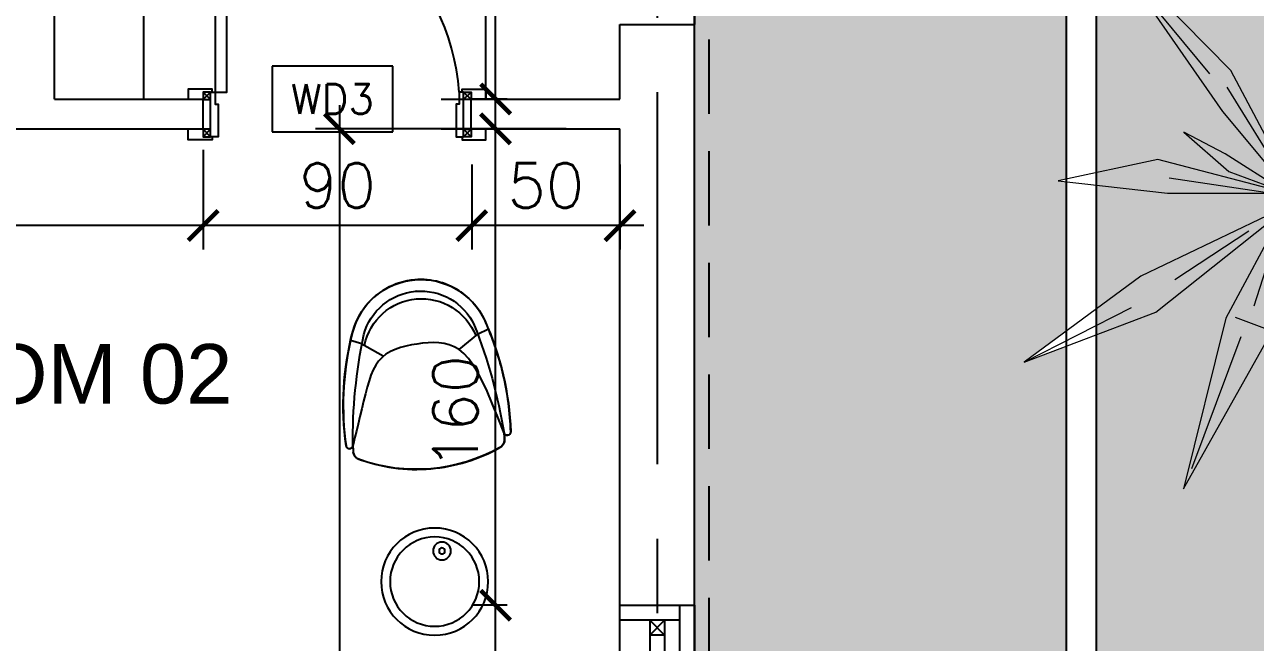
# Model space of a CAD drawing. Header units: centimetres. Extents: x -3744 to 3813, y -6963 to 3597.
# Drawn here: x -525 to -111.5, y 1810.5 to 2018 of the extents above; entities that cross this region are included whole.
import ezdxf

# ---------------------------------------------------------------- set-up
doc = ezdxf.new("R2010")
doc.units = ezdxf.units.CM
doc.header["$LTSCALE"] = 100
doc.header["$MEASUREMENT"] = 0
for name, pattern in [('A0-01 FLOOR PLANS$0$HIDDEN', [0.375, 0.25, -0.125]), ('GRID$0$GRID$0$XREF GRID$0$GRIDS$0$CENTER', [2, 1.25, -0.25, 0.25, -0.25]), ('HIDDEN', [0.375, 0.25, -0.125])]:
    doc.linetypes.add(name, pattern=pattern)
for name, color, linetype in [('A0-01 FLOOR PLANS$0$CAR', 1, 'Continuous'), ('A0-01 FLOOR PLANS$0$COUNTERS', 85, 'Continuous'), ('A0-01 FLOOR PLANS$0$DIM IN', 1, 'Continuous'), ('A0-01 FLOOR PLANS$0$FURN', 21, 'Continuous'), ('A0-01 FLOOR PLANS$0$FURNITURE', 111, 'Continuous'), ('A0-01 FLOOR PLANS$0$HIDDEN -03', 8, 'A0-01 FLOOR PLANS$0$HIDDEN'), ('A0-01 FLOOR PLANS$0$TEXT', 3, 'Continuous'), ('A0-01 FLOOR PLANS$0$TEXT-SCHED', 3, 'Continuous'), ('A0-01 FLOOR PLANS$0$WALL-01', 7, 'Continuous'), ('A0-01 FLOOR PLANS$0$WALL-03', 2, 'Continuous'), ('A0-01 FLOOR PLANS$0$WINDOW', 1, 'Continuous'), ('A0-01 FLOOR PLANS$0$WOODEN DOOR', 1, 'Continuous'), ('GRID$0$XREF GRID', 11, 'GRID$0$GRID$0$XREF GRID$0$GRIDS$0$CENTER'), ('SOURROUNDING$0$DIM IN', 1, 'Continuous'), ('SOURROUNDING$0$KERBSTONE', 11, 'Continuous'), ('WALL-01', 7, 'Continuous'), ('WALL-03', 2, 'Continuous')]:
    doc.layers.add(name, color=color, linetype=linetype)
doc.layers.add('SOURROUNDING$0$HAT', color=8, linetype='Continuous', lineweight=9)
doc.layers.add('SOURROUNDING$0$plantitas', color=68, linetype='Continuous', lineweight=5)
doc.styles.add('A0-01 FLOOR PLANS$0$22', font='romans.shx')
doc.styles.add('A0-01 FLOOR PLANS$0$A0-01 GROUND FLOOR PLAN - For Entry modification$0$ROMANS', font='romans')
doc.styles.add('A0-01 FLOOR PLANS$0$ART-PS-1', font='arial.ttf', dxfattribs={"height": 20})
doc.dimstyles.new('A0-01 FLOOR PLANS$0$100', dxfattribs={"dimtxt": 15, "dimasz": 10, "dimexe": 8, "dimexo": 12, "dimgap": 6, "dimtad": 1, "dimdec": 0, "dimzin": 0, "dimdsep": 46, "dimtxsty": 'A0-01 FLOOR PLANS$0$22', "dimblk": 'A0-01 FLOOR PLANS$0$_ARCHTICK', "dimcen": 30, "dimdle": 8, "dimclrd": 1, "dimclre": 1, "dimclrt": 2, "dimadec": 0, "dimazin": 0, "dimtfac": 1, "dimtdec": 0, "dimtmove": 2, "dimatfit": 3, "dimldrblk": 'A0-01 FLOOR PLANS$0$_OBLIQUE', "dimfxl": 100, "dimtolj": 1, "dimtzin": 0, "dimarcsym": 0})
doc.dimstyles.new('A0-01 FLOOR PLANS$0$A0-01 GROUND FLOOR PLAN - For Entry modification$0$text', dxfattribs={"dimtxt": 18, "dimasz": 10, "dimexe": 10, "dimexo": 10, "dimgap": -6, "dimtad": 1, "dimtih": 1, "dimtoh": 1, "dimdec": 0, "dimdsep": 46, "dimtxsty": 'A0-01 FLOOR PLANS$0$A0-01 GROUND FLOOR PLAN - For Entry modification$0$ROMANS', "dimblk1": 'A0-01 FLOOR PLANS$0$A0-01 GROUND FLOOR PLAN - For Entry modification$0$_ARCHTICK', "dimblk2": 'A0-01 FLOOR PLANS$0$A0-01 GROUND FLOOR PLAN - For Entry modification$0$_ARCHTICK', "dimsah": 1, "dimcen": 25, "dimdle": 10, "dimse1": 1, "dimse2": 1, "dimsd1": 1, "dimsd2": 1, "dimclrd": 1, "dimclre": 1, "dimclrt": 2, "dimadec": 0, "dimazin": 0, "dimtfac": 1, "dimtdec": 0, "dimtmove": 2, "dimatfit": 3, "dimldrblk": 'A0-01 FLOOR PLANS$0$A0-01 GROUND FLOOR PLAN - For Entry modification$0$_ARCHTICK', "dimfxl": 1, "dimtolj": 1, "dimtzin": 0, "dimarcsym": 0})

# ---------------------------------------------------------------- blocks, each defined once
blk = doc.blocks.new('SOURROUNDING$0$0Q62D')
at = {"color": 0, "linetype": 'ByBlock'}
for p, q in [((-0.05000000000000071, 1.109999999999996), (0.06999999999999851, 0.4799999999999969)), ((-0.02999999999999936, 0.5299999999999976), (-0.05000000000000071, 1.109999999999996)), ((-0.02999999999999936, 0.9599999999999973), (0.01999999999999957, 0.5199999999999996)), ((-0.3300000000000018, 0.6699999999999982), (-0.1600000000000019, 0.379999999999999)), ((-0.2400000000000002, 0.3399999999999999), (-0.3300000000000018, 0.6699999999999982)), ((0.09999999999999964, 0.2899999999999991), (0.3399999999999999, 0.6099999999999959)), ((0.3399999999999999, 0.6099999999999959), (0.1500000000000004, 0.2399999999999984)), ((-0.9900000000000002, 0.5899999999999999), (-0.3499999999999996, 0.3299999999999983)), ((-0.4700000000000006, 0.1899999999999977), (-0.9900000000000002, 0.5899999999999999)), ((-0.4700000000000006, 0.2800000000000011), (-0.9199999999999999, 0.5500000000000007)), ((-0.0199999999999978, 0.01999999999999602), (-0.02999999999999936, 0.5299999999999976)), ((0.01999999999999957, 0.5199999999999996), (0.04999999999999893, 0.509999999999998)), ((0.2800000000000011, 0.3399999999999963), (1, 0.5399999999999991)), ((1, 0.5399999999999991), (0.3599999999999994, 0.259999999999998)), ((1, 0.5399999999999991), (0.4100000000000001, 0.3299999999999983)), ((0.06999999999999851, 0.4799999999999969), (-1.77635683940025e-15, 0.00999999999999801)), ((-0.1600000000000019, 0.379999999999999), (-0.0199999999999978, 0.01999999999999602)), ((-0.3499999999999996, 0.3299999999999983), (-1.77635683940025e-15, 0)), ((-1.77635683940025e-15, 0), (-0.2400000000000002, 0.3399999999999999)), ((0.02999999999999936, 0.04999999999999716), (0.2800000000000011, 0.3399999999999963)), ((-0.4399999999999995, 0.2099999999999973), (-0.3800000000000008, 0.3099999999999987)), ((-1.77635683940025e-15, 0.00999999999999801), (0.09999999999999964, 0.2899999999999991)), ((0.3599999999999994, 0.259999999999998), (-1.77635683940025e-15, 0.00999999999999801)), ((0.1500000000000004, 0.2399999999999984), (0.02999999999999936, 0.04999999999999716)), ((0.0799999999999983, 0.08999999999999986), (0.3099999999999969, 0.2699999999999996)), ((-0.04999999999999893, 0.00999999999999801), (-0.4700000000000006, 0.1899999999999977)), ((-0.08999999999999986, 0.03999999999999559), (-0.3600000000000012, 0.2199999999999989)), ((-1.77635683940025e-15, 0.00999999999999801), (0.3900000000000006, 0.09999999999999787)), ((0.3900000000000006, 0.09999999999999787), (0.8300000000000001, 0.00999999999999801)), ((-1.159999999999998, -0.1500000000000021), (-0.6600000000000001, 0.00999999999999801)), ((-0.6600000000000001, 0.00999999999999801), (-0.04999999999999893, 0.00999999999999801)), ((-0.009999999999999787, 0.00999999999999801), (-0.620000000000001, -0.1300000000000026)), ((0.00999999999999801, 0), (-0.08999999999999986, -0.2900000000000027)), ((-1.77635683940025e-15, -0.4199999999999982), (0.00999999999999801, 0)), ((0.01999999999999957, 0.00999999999999801), (0.120000000000001, -0.5200000000000031)), ((0.3299999999999983, -0.3599999999999994), (0.01999999999999957, 0.00999999999999801)), ((0.03999999999999915, 0.01000000000000156), (0.2799999999999976, 0.02000000000000313)), ((0.8300000000000001, 0.00999999999999801), (0.3899999999999988, -0.02000000000000313)), ((0.7699999999999996, 0.00999999999999801), (0.4999999999999982, 0.00999999999999801)), ((-0.2000000000000011, -0.01000000000000156), (-0.5299999999999994, -0.03999999999999915)), ((-0.3499999999999996, -0.3100000000000023), (-0.01000000000000156, -0.03999999999999915)), ((0, -0.03000000000000114), (-0.3000000000000007, -0.4299999999999997)), ((-0.1200000000000028, -0.2300000000000004), (0, -0.03000000000000114)), ((0.04999999999999893, -0.01000000000000156), (0.3699999999999992, -0.3000000000000007)), ((0.3899999999999988, -0.02000000000000313), (0.04999999999999893, -0.01000000000000156)), ((-1.159999999999998, -0.1500000000000021), (-0.7200000000000006, -0.06000000000000227)), ((-0.03999999999999915, -0.06000000000000227), (-0.3099999999999987, -0.350000000000005)), ((0.0199999999999978, -0.05999999999999872), (0.06999999999999851, -0.4800000000000004)), ((-0.620000000000001, -0.1300000000000026), (-1.159999999999998, -0.1500000000000021)), ((-0.1600000000000001, -0.4500000000000028), (-0.1200000000000028, -0.2300000000000004)), ((-0.6400000000000006, -0.6000000000000014), (-0.3499999999999996, -0.3100000000000023)), ((-0.08999999999999986, -0.2900000000000027), (-0.1600000000000001, -0.4500000000000028)), ((0.3699999999999992, -0.3000000000000007), (0.5999999999999979, -0.7299999999999969)), ((0.5999999999999979, -0.7299999999999969), (0.3299999999999983, -0.3599999999999994)), ((0.4899999999999984, -0.5599999999999987), (0.3799999999999972, -0.379999999999999)), ((-0.3000000000000007, -0.4299999999999997), (-0.6400000000000006, -0.6000000000000014)), ((0.05000000000000071, -1.180000000000003), (-1.77635683940025e-15, -0.4199999999999982)), ((0.120000000000001, -0.5200000000000031), (0.05000000000000071, -1.180000000000003)), ((0.04000000000000092, -1.080000000000002), (0.04999999999999716, -0.5599999999999987))]:
    blk.add_line(p, q, dxfattribs=at)
blk = doc.blocks.new('A0-01 FLOOR PLANS$0$W05')
at = {"layer": 'A0-01 FLOOR PLANS$0$WINDOW'}
for p, q in [((-650.0000000000214, 1615.000000000006), (-650.0000000000223, 1445.000000000006)), ((-645.0000000000214, 1615.000000000006), (-645.0000000000223, 1445.000000000006)), ((-645.0000000000214, 1615.000000000006), (-640.0000000000214, 1615.000000000006)), ((-640.0000000000214, 1615.000000000006), (-645.0000000000214, 1610.000000000006)), ((-645.0000000000214, 1615.000000000006), (-640.0000000000214, 1610.000000000006)), ((-640.0000000000214, 1615.000000000006), (-640.0000000000223, 1445.000000000006)), ((-630.0000000000218, 1445.000000000006), (-630.0000000000214, 1615.000000000006)), ((-645.0000000000214, 1610.000000000006), (-640.0000000000214, 1610.000000000006)), ((-650.0000000000218, 1532.500000000006), (-645.0000000000218, 1532.500000000006)), ((-645.0000000000218, 1527.500000000006), (-650.0000000000218, 1532.500000000006)), ((-650.0000000000218, 1527.500000000006), (-645.0000000000218, 1532.500000000006)), ((-645.0000000000218, 1532.500000000006), (-640.0000000000218, 1532.500000000006)), ((-640.0000000000218, 1532.500000000006), (-645.0000000000218, 1527.500000000006)), ((-645.0000000000218, 1532.500000000006), (-640.0000000000218, 1527.500000000006)), ((-650.0000000000218, 1527.500000000006), (-645.0000000000218, 1527.500000000006)), ((-645.0000000000218, 1527.500000000006), (-640.0000000000218, 1527.500000000006)), ((-650.0000000000214, 1450.000000000006), (-645.0000000000214, 1450.000000000006)), ((-645.0000000000214, 1450.000000000006), (-650.0000000000214, 1445.000000000006)), ((-650.0000000000214, 1450.000000000006), (-645.0000000000214, 1445.000000000006)), ((-650.0000000000214, 1445.000000000006), (-645.0000000000214, 1445.000000000006))]:
    blk.add_line(p, q, dxfattribs=at)
for points in [[(-650.0000000000214, 1615.000000000006), (-630.0000000000214, 1615.000000000006), (-630.0000000000214, 1620.000000000006), (-650.0000000000214, 1620.000000000006)], [(-650.0000000000218, 1440.000000000006), (-630.0000000000218, 1440.000000000006), (-630.0000000000218, 1445.000000000006), (-650.0000000000218, 1445.000000000006)]]:
    blk.add_lwpolyline(points, close=True, dxfattribs=at)
blk = doc.blocks.new('GRID')
at = {"layer": 'GRID$0$XREF GRID'}
blk.add_line((-417.4999999999764, 2960.330839349383, 0.00416170728823173), (-417.4999999999764, 522.7628488045348), dxfattribs=at)
blk = doc.blocks.new('A0-01 FLOOR PLANS$0$CHAIR-01')
at = {"layer": 'A0-01 FLOOR PLANS$0$FURN', "color": 8}
for p, q in [((-333.2251949206111, 117.5877243560681), (-317.4078288307646, 136.114510512416)), ((-559.2900255778804, -266.4251530438778), (-608.1675969210919, -249.3973889832268)), ((-559.2900255778804, -266.4251530438778), (-454.3424216080457, -277.2624499583326)), ((168.3843894109596, -310.6647724667855), (184.2017555009224, -292.1379863104085)), ((-175.4288088715402, -594.1529066012299), (-202.589596438047, -492.1980878108589)), ((-175.4288088715402, -594.1529066012299), (-150.9474528171122, -639.7558114983549))]:
    blk.add_line(p, q, dxfattribs=at)
at = {"layer": 'A0-01 FLOOR PLANS$0$FURN', "color": 0}
blk.add_lwpolyline([(-608.1675969210919, -249.3973889832268, -0.09092971331348795), (-357.4954478811123, 134.16743986457, -0.3590780405806221), (-338.5256699158926, 135.8825016963528, -0.3942226036048248), (-334.1692521268851, 115.2770336494723, -0.02686490468547738), (-317.4078288307646, 136.1145105123869, -0.1441663758792381), (-298.4786886108923, 148.4559255801723, -0.0729806389090998), (-286.9867220193846, 150.1422895760043, -0.1150790871103376), (0, 0, -0.1067419992772087), (189.9916779143969, -249.1727855744248, -0.1101340800451597), (193.780648689426, -266.1657653739967, -0.1785289938161594), (184.201755500806, -292.1379863104376, -0.03267391628402523), (168.3843894114834, -310.664772466087, -0.1421785821525101), (176.3991905698786, -308.3386850624229, -0.2063639185815377), (187.2839929169859, -313.0309720399964, -0.3590780404641669), (188.5646968912333, -332.0350166170683, -0.04951242478412191), (18.20437526376918, -514.4503138569125, -0.04164301293397826), (-150.9474528171122, -639.7558114983549, -0.1541128866977876), (-335.9313775921473, -699.8573709497578, -0.1781118903418046), (-534.4947373357136, -626.8069396415085, -0.2198797446982492), (-642.3208988127299, -393.4678497291461, -0.11126845128476), (-608.1675969210919, -249.3973889832268)], format="xyb", close=True, dxfattribs=at)
at = {"layer": 'A0-01 FLOOR PLANS$0$FURN', "color": 8}
blk.add_lwpolyline([(168.3843894109013, -310.664772466931), (106.631781052507, -351.0732586403319), (51.529865189048, -385.9982015078713), (2.440680694940966, -415.6219629383704), (-41.27373355563032, -440.1269048005342), (-80.25133868813282, -459.6953889631259), (-115.1300958283246, -474.5097772949666), (-146.5479661019053, -484.7524316648487), (-175.1429106346332, -490.6057139418554), (-201.4897759091109, -492.2924446963007), (-225.9109498360776, -490.197279305954), (-248.6657056834665, -484.745331850514), (-270.0133167188615, -476.3617164097086), (-290.2130562099046, -465.4715470629453), (-309.5241974244127, -452.4999378898938), (-328.2060136304353, -437.8720029702818), (-346.5177780953236, -422.0128563836624), (-364.6082217249786, -405.2845419118821), (-382.1839059759513, -387.796822145523), (-398.8408499427023, -369.5963893774897), (-414.1750727199833, -350.7299359006283), (-427.7825934021967, -331.2441540079308), (-439.2594310838031, -311.1857359922142), (-448.2016048595542, -290.601374146383), (-454.2051338240271, -269.5377607633418), (-456.9849281788338, -248.001394907682), (-456.73146255553, -225.8380027308594), (-453.7541026929393, -202.8531171560753), (-448.3622143300599, -178.8522711064725), (-440.8651632054825, -153.6409975054557), (-431.572315057856, -127.0248292760225), (-420.793035626295, -98.80929934131564), (-408.8366906497395, -68.79994062485639), (-396.062039880373, -37.078850678663), (-383.0254191260319, -4.834385571855819), (-370.3325582085527, 26.46853399774409), (-358.5891869488405, 55.36498733208282), (-348.4010351687903, 80.39005373296095), (-340.3738326897146, 100.0788125025574), (-335.1133093331591, 112.9663429430802), (-333.2251949206693, 117.5877243558934)], dxfattribs=at)
for centre, radius, start, end in [((562.603114844067, -740.7840961485344), 1269.693488799802, 136.440733532176, 159.0474263505337), ((1458.471487164556, -1195.715124428651), 2221.472793716177, 143.7588089023015, 156.3467987254258), ((-346.9704459785717, 123.5205977110018), 14.97100240102243, 336.6534858784343, 134.6702764692029), ((-286.9867220193846, 110.1422895760043), 40, 73.88192145826649, 139.5107382414973), ((-481.9414228507667, -564.495101795881), 742.2413724732319, 25.13955502472415, 73.88192145827307), ((153.780648689426, -266.1657653739967), 40, 319.5107382414969, 25.13955502472349), ((-335.9313775921473, -393.4678497291461), 306.3895212205977, 159.6157511143744, 299.5910194999763), ((-335.92150016909, -393.4627515768225), 256.3982181756287, 159.6885046615521, 299.3333988590744), ((-315.7006553410902, -371.202722596383), 252.9036046756178, 155.8537957103654, 302.9173283796663), ((-1408.051956429787, 1250.99883842768), 2218.996346567338, 302.6676734765105, 315.2697202522452), ((176.3991905698786, -323.3096874634211), 14.97100240102243, 324.3512000137924, 122.3679906045612), ((176.399190569995, -323.3096874634502), 14.97100240102242, 324.3512000137924, 122.3679906045612), ((-817.3270501938532, 436.6233895109617), 1265.959696106155, 299.9849856309697, 322.6145221151622), ((-481.9414228507667, -564.495101795881), 2.241372473231877, 25.13955502472415, 73.88192145827307), ((-502.5837257743697, -591.0141992825374), 2.241372473231877, 25.13955502472415, 73.88192145827307)]:
    blk.add_arc(centre, radius, start, end, dxfattribs=at)
blk = doc.blocks.new('A0-01 FLOOR PLANS$0$EWEWE')
at = {"layer": 'A0-01 FLOOR PLANS$0$FURNITURE', "xscale": 0.07730495050062543, "yscale": 0.07730495050062543, "zscale": 0.07730495050062543, "rotation": 95.64858632797088}
blk.add_blockref('A0-01 FLOOR PLANS$0$CHAIR-01', (-49.06477540367632, 11.48482145468915), dxfattribs=at)
blk = doc.blocks.new('A0-01 FLOOR PLANS$0$FW')
at = {"layer": 'A0-01 FLOOR PLANS$0$FURNITURE'}
for centre, radius in [((-12.44659563474272, 8.371514624330302), 18), ((-12.44659563474272, 8.371514624330302), 15), ((-2.383341110572132, 11.69655550425614), 3), ((-2.383341110572132, 11.69655550425614), 0.9999999999999999)]:
    blk.add_circle(centre, radius, dxfattribs=at)
at = {"layer": 'A0-01 FLOOR PLANS$0$CAR', "xscale": -1, "rotation": 325.1934876677047}
blk.add_blockref('A0-01 FLOOR PLANS$0$EWEWE', (-98.33360345643905, 28.92436853051049), dxfattribs=at)
at = {"layer": 'A0-01 FLOOR PLANS$0$CAR', "rotation": 34.80651233229532}
blk.add_blockref('A0-01 FLOOR PLANS$0$EWEWE', (72.2865104658249, 28.92436853051049), dxfattribs=at)
blk = doc.blocks.new('*D1938')
at = {"layer": 'A0-01 FLOOR PLANS$0$TEXT-SCHED', "color": 1, "lineweight": -2, "transparency": 16777216}
for p, q in [((-506.2885823825463, 1969.038009817098), (-546.8600109539749, 1969.038009817098)), ((-546.8600109539749, 1969.038009817098), (-546.8600109539749, 1947.038009817098)), ((-506.2885823825463, 1947.038009817098), (-506.2885823825463, 1969.038009817098)), ((-546.8600109539749, 1947.038009817098), (-506.2885823825463, 1947.038009817098))]:
    blk.add_line(p, q, dxfattribs=at)
at = {"layer": 'Defpoints', "color": 0, "transparency": 16777216}
blk.add_point((-526.5742966682715, 1958.038009817098), dxfattribs=at)
blk.add_point((-526.5742966682715, 1958.038009817098), dxfattribs=at)
blk.add_point((-526.5742966682715, 1958.038009817098), dxfattribs=at)
at = {"layer": 'A0-01 FLOOR PLANS$0$TEXT-SCHED', "color": 2, "transparency": 16777216, "insert": (-526.5742966682606, 1958.038009817098), "char_height": 8, "width": 47.14285714285714, "attachment_point": 5, "style": 'A0-01 FLOOR PLANS$0$A0-01 GROUND FLOOR PLAN - For Entry modification$0$ROMANS'}
blk.add_mtext('\\A1;{\\H1.25x;WD3}', dxfattribs=at)
blk = doc.blocks.new('A0-01 FLOOR PLANS$0$A0-01 GROUND FLOOR PLAN - For Entry modification$0$_ARCHTICK')
at = {"color": 0, "linetype": 'ByBlock', "const_width": 0.15}
blk.add_lwpolyline([(-0.5, -0.5), (0.5, 0.5)], dxfattribs=at)
blk = doc.blocks.new('A0-01 FLOOR PLANS$0$_ARCHTICK')
at = {"color": 0, "linetype": 'ByBlock', "const_width": 0.15}
blk.add_lwpolyline([(-0.5, -0.5), (0.5, 0.5)], dxfattribs=at)
blk = doc.blocks.new('*D1919')
at = {"layer": 'A0-01 FLOOR PLANS$0$DIM IN', "color": 1, "lineweight": -2, "transparency": 16777216}
for p, q in [((-524.2611490120032, 1956.000000000006), (-524.2611490120031, 1440.000000000006)), ((-448.0308686514184, 1948.000000000006), (-532.2611490120032, 1948.000000000006)), ((-448.0308686514875, 1448.000000000006), (-532.2611490120031, 1448.000000000006))]:
    blk.add_line(p, q, dxfattribs=at)
at = {"layer": 'Defpoints', "color": 0, "transparency": 16777216}
for p in [(-436.0308686514184, 1948.000000000006), (-524.2611490120031, 1448.000000000006), (-436.0308686514875, 1448.000000000006)]:
    blk.add_point(p, dxfattribs=at)
at = {"layer": 'A0-01 FLOOR PLANS$0$DIM IN', "color": 1, "lineweight": -2, "transparency": 16777216, "xscale": 10, "yscale": 10, "zscale": 10}
for p, rotation in [((-524.2611490120032, 1948.000000000006), 90), ((-524.2611490120031, 1448.000000000006), 270)]:
    blk.add_blockref('A0-01 FLOOR PLANS$0$_ARCHTICK', p, dxfattribs=dict(at, rotation=rotation))
at = {"layer": 'A0-01 FLOOR PLANS$0$DIM IN', "color": 2, "transparency": 16777216, "insert": (-537.7611490120025, 1698.000000000006), "char_height": 15, "attachment_point": 5, "rotation": 90, "style": 'A0-01 FLOOR PLANS$0$22'}
blk.add_mtext('\\A1;500', dxfattribs=at)
blk = doc.blocks.new('A0-01 FLOOR PLANS$0$_OBLIQUE')
at = {"color": 0, "linetype": 'ByBlock'}
blk.add_line((-0.5, -0.5), (0.5, 0.5), dxfattribs=at)
blk = doc.blocks.new('*D1921')
at = {"layer": 'A0-01 FLOOR PLANS$0$DIM IN', "color": 1, "lineweight": -2, "transparency": 16777216}
for p, q in [((-471.7724381597472, 1600.000000000007), (-471.7724381597473, 1796.000000000006)), ((-467.8701682943821, 1788.000000000006), (-479.7724381597473, 1788.000000000006)), ((-467.8701682943818, 1608.000000000007), (-479.7724381597472, 1608.000000000007))]:
    blk.add_line(p, q, dxfattribs=at)
at = {"layer": 'Defpoints', "color": 0, "transparency": 16777216}
for p in [(-471.7724381597473, 1788.000000000006), (-455.8701682943821, 1788.000000000006), (-455.8701682943818, 1608.000000000007)]:
    blk.add_point(p, dxfattribs=at)
at = {"layer": 'A0-01 FLOOR PLANS$0$DIM IN', "color": 1, "lineweight": -2, "transparency": 16777216, "xscale": 10, "yscale": 10, "zscale": 10}
for p, rotation in [((-471.7724381597473, 1788.000000000006), 90), ((-471.7724381597472, 1608.000000000007), 270)]:
    blk.add_blockref('A0-01 FLOOR PLANS$0$_ARCHTICK', p, dxfattribs=dict(at, rotation=rotation))
at = {"layer": 'A0-01 FLOOR PLANS$0$DIM IN', "color": 2, "transparency": 16777216, "insert": (-485.2724381597407, 1663.232966372329), "char_height": 15, "attachment_point": 5, "rotation": 90, "style": 'A0-01 FLOOR PLANS$0$22'}
blk.add_mtext('\\A1;180', dxfattribs=at)
blk = doc.blocks.new('*D1922')
at = {"layer": 'A0-01 FLOOR PLANS$0$DIM IN', "color": 1, "lineweight": -2, "transparency": 16777216}
for p, q in [((-471.772438159748, 1780.000000000006), (-471.772438159748, 1956.000000000006)), ((-467.8701682943868, 1948.000000000006), (-479.772438159748, 1948.000000000006)), ((-467.8701682943821, 1788.000000000006), (-479.772438159748, 1788.000000000006))]:
    blk.add_line(p, q, dxfattribs=at)
at = {"layer": 'Defpoints', "color": 0, "transparency": 16777216}
for p in [(-471.772438159748, 1948.000000000006), (-455.8701682943868, 1948.000000000006), (-455.8701682943821, 1788.000000000006)]:
    blk.add_point(p, dxfattribs=at)
at = {"layer": 'A0-01 FLOOR PLANS$0$DIM IN', "color": 1, "lineweight": -2, "transparency": 16777216, "xscale": 10, "yscale": 10, "zscale": 10}
for p, rotation in [((-471.772438159748, 1948.000000000006), 90), ((-471.772438159748, 1788.000000000006), 270)]:
    blk.add_blockref('A0-01 FLOOR PLANS$0$_ARCHTICK', p, dxfattribs=dict(at, rotation=rotation))
at = {"layer": 'A0-01 FLOOR PLANS$0$DIM IN', "color": 2, "transparency": 16777216, "insert": (-485.2724381597415, 1852.725413772216), "char_height": 15, "attachment_point": 5, "rotation": 90, "style": 'A0-01 FLOOR PLANS$0$22'}
blk.add_mtext('\\A1;160', dxfattribs=at)
blk = doc.blocks.new('*D1923')
at = {"layer": 'A0-01 FLOOR PLANS$0$DIM IN', "color": 1, "lineweight": -2, "transparency": 16777216}
for p, q in [((-479.7724381597454, 1936.000000000006), (-479.7724381597454, 1907.498666982667)), ((-430, 1936.000000000005), (-430, 1907.498666982667)), ((-422, 1915.498666982667), (-487.7724381597454, 1915.498666982667))]:
    blk.add_line(p, q, dxfattribs=at)
at = {"layer": 'Defpoints', "color": 0, "transparency": 16777216}
for p in [(-479.7724381597454, 1948.000000000006), (-430, 1948.000000000005), (-479.7724381597454, 1915.498666982667)]:
    blk.add_point(p, dxfattribs=at)
at = {"layer": 'A0-01 FLOOR PLANS$0$DIM IN', "color": 1, "lineweight": -2, "transparency": 16777216, "xscale": 10, "yscale": 10, "zscale": 10, "rotation": 180}
blk.add_blockref('A0-01 FLOOR PLANS$0$_ARCHTICK', (-479.7724381597454, 1915.498666982667), dxfattribs=at)
at = {"layer": 'A0-01 FLOOR PLANS$0$DIM IN', "color": 1, "lineweight": -2, "transparency": 16777216, "xscale": 10, "yscale": 10, "zscale": 10}
blk.add_blockref('A0-01 FLOOR PLANS$0$_ARCHTICK', (-430, 1915.498666982667), dxfattribs=at)
at = {"layer": 'A0-01 FLOOR PLANS$0$DIM IN', "color": 2, "transparency": 16777216, "insert": (-454.8862190798727, 1928.998666982667), "char_height": 15, "attachment_point": 5, "style": 'A0-01 FLOOR PLANS$0$22'}
blk.add_mtext('\\A1;50', dxfattribs=at)
blk = doc.blocks.new('*D1924')
at = {"layer": 'A0-01 FLOOR PLANS$0$DIM IN', "color": 1, "lineweight": -2, "transparency": 16777216}
for p, q in [((-569.9999999999998, 1941.000000000005), (-569.9999999999998, 1907.498666982667)), ((-479.7724381597454, 1936.000000000006), (-479.7724381597454, 1907.498666982667)), ((-471.7724381597454, 1915.498666982667), (-577.9999999999998, 1915.498666982667))]:
    blk.add_line(p, q, dxfattribs=at)
at = {"layer": 'Defpoints', "color": 0, "transparency": 16777216}
for p in [(-569.9999999999998, 1953.000000000005), (-479.7724381597454, 1948.000000000006), (-569.9999999999998, 1915.498666982667)]:
    blk.add_point(p, dxfattribs=at)
at = {"layer": 'A0-01 FLOOR PLANS$0$DIM IN', "color": 1, "lineweight": -2, "transparency": 16777216, "xscale": 10, "yscale": 10, "zscale": 10, "rotation": 180}
blk.add_blockref('A0-01 FLOOR PLANS$0$_ARCHTICK', (-569.9999999999998, 1915.498666982667), dxfattribs=at)
at = {"layer": 'A0-01 FLOOR PLANS$0$DIM IN', "color": 1, "lineweight": -2, "transparency": 16777216, "xscale": 10, "yscale": 10, "zscale": 10}
blk.add_blockref('A0-01 FLOOR PLANS$0$_ARCHTICK', (-479.7724381597454, 1915.498666982667), dxfattribs=at)
at = {"layer": 'A0-01 FLOOR PLANS$0$DIM IN', "color": 2, "transparency": 16777216, "insert": (-524.8862190798726, 1928.998666982667), "char_height": 15, "attachment_point": 5, "style": 'A0-01 FLOOR PLANS$0$22'}
blk.add_mtext('\\A1;90', dxfattribs=at)
blk = doc.blocks.new('*D1925')
at = {"layer": 'A0-01 FLOOR PLANS$0$DIM IN', "color": 1, "lineweight": -2, "transparency": 16777216}
for p, q in [((-569.9999999999998, 1941.000000000005), (-569.9999999999998, 1907.498666982667)), ((-829.9999999999998, 1936.000000000005), (-829.9999999999998, 1907.498666982667)), ((-561.9999999999998, 1915.498666982667), (-837.9999999999998, 1915.498666982667))]:
    blk.add_line(p, q, dxfattribs=at)
at = {"layer": 'Defpoints', "color": 0, "transparency": 16777216}
for p in [(-569.9999999999998, 1953.000000000005), (-829.9999999999998, 1948.000000000005), (-829.9999999999998, 1915.498666982667)]:
    blk.add_point(p, dxfattribs=at)
at = {"layer": 'A0-01 FLOOR PLANS$0$DIM IN', "color": 1, "lineweight": -2, "transparency": 16777216, "xscale": 10, "yscale": 10, "zscale": 10, "rotation": 180}
blk.add_blockref('A0-01 FLOOR PLANS$0$_ARCHTICK', (-829.9999999999998, 1915.498666982667), dxfattribs=at)
at = {"layer": 'A0-01 FLOOR PLANS$0$DIM IN', "color": 1, "lineweight": -2, "transparency": 16777216, "xscale": 10, "yscale": 10, "zscale": 10}
blk.add_blockref('A0-01 FLOOR PLANS$0$_ARCHTICK', (-569.9999999999998, 1915.498666982667), dxfattribs=at)
at = {"layer": 'A0-01 FLOOR PLANS$0$DIM IN', "color": 2, "transparency": 16777216, "insert": (-699.9999999999998, 1928.998666982667), "char_height": 15, "attachment_point": 5, "style": 'A0-01 FLOOR PLANS$0$22'}
blk.add_mtext('\\A1;260', dxfattribs=at)
blk = doc.blocks.new('*D1975')
at = {"layer": 'A0-01 FLOOR PLANS$0$DIM IN', "color": 1, "lineweight": -2, "transparency": 16777216}
for p, q in [((-471.7724381597484, 1950.000000000006), (-471.7724381597485, 2196.000000000006)), ((-467.8701682943868, 2188.000000000006), (-479.7724381597485, 2188.000000000006)), ((-467.8701682943868, 1958.000000000006), (-479.7724381597484, 1958.000000000006))]:
    blk.add_line(p, q, dxfattribs=at)
at = {"layer": 'Defpoints', "color": 0, "transparency": 16777216}
for p in [(-471.7724381597485, 2188.000000000006), (-455.8701682943868, 2188.000000000006), (-455.8701682943868, 1958.000000000006)]:
    blk.add_point(p, dxfattribs=at)
at = {"layer": 'A0-01 FLOOR PLANS$0$DIM IN', "color": 1, "lineweight": -2, "transparency": 16777216, "xscale": 10, "yscale": 10, "zscale": 10}
for p, rotation in [((-471.7724381597485, 2188.000000000006), 90), ((-471.7724381597484, 1958.000000000006), 270)]:
    blk.add_blockref('A0-01 FLOOR PLANS$0$_ARCHTICK', p, dxfattribs=dict(at, rotation=rotation))
at = {"layer": 'A0-01 FLOOR PLANS$0$DIM IN', "color": 2, "transparency": 16777216, "insert": (-485.2724381597419, 2060.194768187801), "char_height": 15, "attachment_point": 5, "rotation": 90, "style": 'A0-01 FLOOR PLANS$0$22'}
blk.add_mtext('\\A1;230', dxfattribs=at)
blk = doc.blocks.new('A0-01 FLOOR PLANS')
at = {"layer": 'A0-01 FLOOR PLANS$0$COUNTERS'}
for p, q in [((-590, 1958.000000000005), (-590, 2098.000000000005)), ((-475, 1958.000000000005), (-475.0000000000001, 1995.679491924317))]:
    blk.add_line(p, q, dxfattribs=at)
at = {"layer": 'A0-01 FLOOR PLANS$0$HIDDEN -03'}
blk.add_line((-400, 753.0000000000055), (-400, 2648.000000000005), dxfattribs=at)
at = {"layer": 'A0-01 FLOOR PLANS$0$WALL-01'}
for p, q in [((-620, 1958.000000000005), (-619.9999999999999, 2188.000000000005)), ((-430, 1958.000000000005), (-430, 1983.000000000005)), ((-430, 1983.000000000005), (-404.9999999999999, 1983.000000000005)), ((-405, 1788.000000000006), (-405, 1983.000000000005)), ((-619.9999999999999, 1958.000000000005), (-569.9999999999999, 1958.000000000005)), ((-569.9999999999999, 1948.000000000005), (-569.9999999999998, 1958.000000000005)), ((-490, 1958.000000000005), (-430, 1958.000000000005)), ((-480, 1948.000000000005), (-480, 1958.000000000005)), ((-829.9999999999998, 1948.000000000005), (-569.9999999999999, 1948.000000000005)), ((-490.0000000000001, 1948.000000000005), (-430, 1948.000000000005)), ((-430.0000000000001, 1788.000000000006), (-430, 1948.000000000005)), ((-430.0000000000001, 1788.000000000005), (-405, 1788.000000000005))]:
    blk.add_line(p, q, dxfattribs=at)
at = {"layer": 'A0-01 FLOOR PLANS$0$WALL-03'}
for p, q in [((-404.9999999999999, 2063.000000000005), (-404.9999999999999, 1983.000000000005)), ((-405, 1788.000000000005), (-405.0000000000016, 1608.000000000006))]:
    blk.add_line(p, q, dxfattribs=at)
at = {"layer": 'A0-01 FLOOR PLANS$0$WOODEN DOOR'}
for p, q in [((-567.4999999999612, 1960.339999999702), (-569.9999999999576, 1957.839999999705)), ((-567.4999999999649, 1957.839999999702), (-569.9999999999612, 1960.339999999702)), ((-482.4999999999685, 1960.339999999655), (-479.9999999999721, 1957.839999999659)), ((-482.4999999999649, 1957.839999999655), (-479.9999999999685, 1960.339999999655)), ((-567.4999999999576, 1945.339999999624), (-569.9999999999612, 1947.839999999647)), ((-567.4999999999649, 1947.839999999624), (-569.9999999999576, 1945.339999999624)), ((-482.4999999999721, 1945.339999999578), (-479.9999999999685, 1947.839999999602)), ((-482.4999999999649, 1947.839999999578), (-479.9999999999721, 1945.339999999578))]:
    blk.add_line(p, q, dxfattribs=at)
blk.add_lwpolyline([(-562.0382705592195, 2031.459777136655), (-565.9999999999603, 2031.459777136668), (-565.9999999999603, 1960.339999999716), (-562.0382705592195, 1960.339999999716)], close=True, dxfattribs=at)
for points in [[(-566.9999999999612, 1960.339999999695), (-566.9999999999612, 1961.339999999695), (-574.9999999999467, 1961.339999999685), (-574.9999999999085, 1957.839999999702)], [(-567.4999999999612, 1960.339999999716), (-569.9999999999612, 1960.339999999702), (-569.9999999999685, 1957.839999999705), (-567.4999999999649, 1957.839999999702)], [(-567.4999999999612, 1960.339999999716), (-565.9999999999612, 1960.339999999715), (-565.9999999999649, 1956.339999999713), (-564.9999999999612, 1956.339999999713), (-564.9999999999612, 1945.339999999612), (-567.4999999999612, 1945.339999999612), (-567.4999999999649, 1960.339999999716)], [(-482.4999999999685, 1960.33999999967), (-483.9999999999685, 1960.339999999668), (-483.9999999999649, 1956.339999999666), (-484.9999999999685, 1956.339999999666), (-484.9999999999685, 1945.339999999565), (-482.4999999999685, 1945.339999999565), (-482.4999999999649, 1960.33999999967)], [(-482.9999999999685, 1960.339999999648), (-482.9999999999685, 1961.339999999648), (-474.9999999999831, 1961.339999999639), (-475.0000000000213, 1957.839999999655)], [(-482.4999999999685, 1960.33999999967), (-479.9999999999685, 1960.339999999655), (-479.9999999999612, 1957.839999999659), (-482.4999999999649, 1957.839999999655)], [(-566.9999999999612, 1945.339999999638), (-566.9999999999612, 1944.339999999638), (-574.999999999943, 1944.339999999649), (-574.9999999999303, 1947.839999999647)], [(-567.4999999999576, 1947.839999999612), (-569.9999999999576, 1947.839999999645), (-569.9999999999358, 1945.339999999647), (-567.4999999999612, 1945.339999999602)], [(-482.9999999999685, 1945.339999999593), (-482.9999999999685, 1944.339999999593), (-474.9999999999867, 1944.339999999604), (-474.9999999999994, 1947.839999999602)], [(-482.4999999999721, 1947.839999999565), (-479.9999999999721, 1947.8399999996), (-479.999999999994, 1945.339999999602), (-482.4999999999685, 1945.339999999556)]]:
    blk.add_lwpolyline(points, dxfattribs=at)
blk.add_arc((-560.7691702101223, 1954.476861537708), 76.99273918611203, 4.367406945323511, 90.91527671547304, dxfattribs=at)
at = {"xscale": -1, "rotation": 274.8764461453352}
blk.add_blockref('A0-01 FLOOR PLANS$0$FW', (-501.6374760452766, 1807.613666219549), dxfattribs=at)
at = {"layer": 'A0-01 FLOOR PLANS$0$WALL-01'}
blk.add_blockref('GRID', (0, 0), dxfattribs=at)
at = {"layer": 'A0-01 FLOOR PLANS$0$WINDOW', "xscale": -1}
blk.add_blockref('A0-01 FLOOR PLANS$0$W05', (-1060.000000000017, 168), dxfattribs=at)
at = {"layer": 'A0-01 FLOOR PLANS$0$TEXT', "style": 'A0-01 FLOOR PLANS$0$ART-PS-1'}
blk.add_text('BEDROOM 02', height=20, dxfattribs=at).set_placement((-743.3714765281692, 1855.719559915248))
at = {"layer": 'A0-01 FLOOR PLANS$0$DIM IN'}
for base, p1, p2, picture, middle in [((-471.7724381597485, 2188.000000000006), (-455.8701682943865, 1958.000000000005), (-455.8701682943865, 2188.000000000005), '*D1975', (-485.2724381597419, 2060.194768187801)), ((-471.772438159748, 1948.000000000006), (-455.8701682943819, 1788.000000000005), (-455.8701682943865, 1948.000000000005), '*D1922', (-485.2724381597415, 1852.725413772216)), ((-471.7724381597473, 1788.000000000006), (-455.8701682943815, 1608.000000000006), (-455.8701682943819, 1788.000000000005), '*D1921', (-485.2724381597407, 1663.232966372329))]:
    dim = blk.add_linear_dim(base=base, p1=p1, p2=p2, angle=90, dimstyle='A0-01 FLOOR PLANS$0$100', override={"dimfxl": 0.075}, dxfattribs=at)
    dim.commit()
    dim.dimension.update_dxf_attribs({"geometry": picture, "text_midpoint": middle, "dimtype": 128})
dim = blk.add_linear_dim(base=(-524.2611490120031, 1448.000000000006), p1=(-436.0308686514181, 1948.000000000005), p2=(-436.0308686514873, 1448.000000000005), angle=90, dimstyle='A0-01 FLOOR PLANS$0$100', override={"dimfxl": 0.075}, dxfattribs=at)
dim.commit()
dim.dimension.update_dxf_attribs({"geometry": '*D1919', "text_midpoint": (-537.7611490120025, 1698.000000000006)})
for base, p1, p2, picture, middle in [((-829.9999999999998, 1915.498666982667), (-569.9999999999998, 1953.000000000005), (-829.9999999999998, 1948.000000000005), '*D1925', (-699.9999999999998, 1928.998666982667)), ((-569.9999999999998, 1915.498666982667), (-479.7724381597454, 1948.000000000006), (-569.9999999999998, 1953.000000000005), '*D1924', (-524.8862190798726, 1928.998666982667)), ((-479.7724381597454, 1915.498666982667), (-430, 1948.000000000005), (-479.7724381597454, 1948.000000000006), '*D1923', (-454.8862190798727, 1928.998666982667))]:
    dim = blk.add_linear_dim(base=base, p1=p1, p2=p2, dimstyle='A0-01 FLOOR PLANS$0$100', override={"dimfxl": 0.075}, dxfattribs=at)
    dim.commit()
    dim.dimension.update_dxf_attribs({"geometry": picture, "text_midpoint": middle})
at = {"layer": 'A0-01 FLOOR PLANS$0$TEXT-SCHED'}
dim = blk.add_linear_dim(base=(-526.5742966682715, 1958.038009817098), p1=(-526.5742966682715, 1958.038009817098), p2=(-526.5742966682715, 1958.038009817098), text='{\\H1.25x;WD3}', dimstyle='A0-01 FLOOR PLANS$0$A0-01 GROUND FLOOR PLAN - For Entry modification$0$text', override={"dimtxt": 8, "dimgap": -6, "dimclrt": 2}, dxfattribs=at)
dim.commit()
dim.dimension.update_dxf_attribs({"geometry": '*D1938', "text_midpoint": (-526.5742966682606, 1958.038009817098), "dimtype": 128})
blk = doc.blocks.new('SOURROUNDING')
at = {"layer": 'SOURROUNDING$0$HAT', "transparency": 33554658}
h = blk.add_hatch(dxfattribs=at)
h.set_pattern_fill('CROSS', color=256, scale=150, angle=90)
h.set_pattern_definition([(90, (0, 0), (-37.5, 37.5), [18.75, -56.25]), (180, (9.375, 9.375), (-37.5, -37.49999999999999), [18.75, -56.25])])
h.paths.add_polyline_path([(-1392.065571825893, 640.0056710339665), (-2418, 639.9943289696406), (-2418, 25.00000000000046), (-1392.065571825893, 25.00000000000003)])
h.paths.add_polyline_path([(-1810.00000000006, 2848.000000000015), (-1810.000000000076, 3028), (-3028, 3027.999999999999), (-3028, 785.0000000017874), (-1819.999999999348, 785.0000000018192), (-1820.000000000057, 1969.719852353662), (-1935.000000000041, 1969.719852353595), (-1935.000000000019, 2521.189775922605), (-1820.000000000025, 2521.189775922629), (-1820.000000000059, 2848.000000000015)])
h.paths.add_polyline_path([(-890.0000000000257, 3028), (-880.0000000000273, 2818.000000000007), (-164.9999999999978, 2818.000000000006), (-174.9999999999961, 2848.000000000013), (-164.999999999995, 2848.000000000014), (-164.9999999998214, 652.9137857794739), (-722.0655717155141, 652.9137891617253), (-722.0655531118957, 25.00000011200814), (-20, 19.99999999999977), (-20.00000000000091, 3028)])
at = {"layer": 'SOURROUNDING$0$KERBSTONE', "lineweight": 13}
h = blk.add_hatch(dxfattribs=at)
h.set_pattern_fill('AR-HBONE', color=252, scale=5, angle=90)
h.set_pattern_definition([(135, (0, 0), (-28.2842712474619, 1.731912112470987e-15), [60, -20]), (225, (-14.142135625, 14.142135625), (-28.2842712474619, 3.9523581617213e-15), [60, -20])])
h.paths.add_polyline_path([(-174.9999999999995, 1001.388733368148), (-180.2372202335287, 999.4018025608985), (-174.9999999999998, 1003.262964355024), (-174.9999999999975, 1910.06746708433), (-189.1883495621125, 1904.684598388356), (-174.9999999999975, 1915.145016474309), (-174.9999999999975, 1965.254414543792), (-177.7862639594871, 1965.570847487486), (-174.9999999999973, 1966.160834471921), (-174.9999999999961, 2515.31407094349), (-190.9484910254077, 2509.26342828679), (-174.9999999999961, 2521.021517783776), (-174.9999999999959, 2569.633347105632), (-179.5464054227816, 2570.14967738592), (-174.9999999999961, 2571.112371539958), (-174.9999999999957, 2808.000000000006), (-890.000000000025, 2808.000000000006), (-890.000000000025, 3028), (-1810.000000000075, 3028), (-1810.000000000024, 2511.189775922623), (-1925.000000000019, 2511.189775922612), (-1925.00000000004, 1979.719852353628), (-1810.000000000056, 1979.719852353628), (-1809.999999999347, 775.0000000018035), (-3028, 775.0000000018031), (-3028, 650.0000000018035), (-2728, 650.0000000018035), (-2447.999999999999, 650.000000001804), (-2428, 650.0000000018035), (-1382.065571825893, 650.0000000018035), (-1382.065571825892, 25.00000000000011), (-1257.585336144932, 25.00000000000011), (-1257.065571825896, 25.00000000316902), (-857.0655718258947, 24.99999999999989), (-732.0659801441941, 25), (-732.065571825893, 667.9999999999965), (-175.0000000000002, 668.000000000032)])
h.paths.add_polyline_path([(-1685, 828.0000000000057), (-1685, 2748.000000000005), (-1220, 2748.000000000005), (-1220, 2193.000000000006), (-890, 2193.000000000006), (-890, 2683.000000000005), (-300, 2683.000000000006), (-300, 788.0000000000057), (-589.9999999999995, 788.0000000000057), (-589.9999999999997, 793.0000000000057), (-817, 793.0000000000055), (-817, 713.0000000000298), (-1286.116348528466, 712.9999999999948), (-1287.5, 828.0000000000058)], flags=16)
h.paths.add_polyline_path([(-1798.226780842823, 1621.662886067414), (-1726.107733223775, 1621.662886067414), (-1726.107733223775, 1641.162886067414), (-1798.226780842823, 1641.162886067414)], flags=16)
h.paths.add_polyline_path([(-1563.971165272614, 2964.650889992762), (-999.200087509995, 2964.650889992762), (-999.200087509995, 3018.338407045968), (-1563.971165272614, 3018.338407045968)], flags=16)
at = {"color": 6}
blk.add_lwpolyline([(-300, 2683.000000000005), (-890, 2683.000000000005), (-890, 2193.000000000006), (-1220, 2193.000000000006), (-1220, 2748.000000000005), (-1685, 2748.000000000005), (-1685, 828.0000000000057), (-890, 828.0000000000059), (-890, 793.0000000000055), (-589.9999999999995, 793.0000000000057), (-589.9999999999995, 788.0000000000057), (-300, 788.0000000000057)], close=True, dxfattribs=at)
at = {"layer": 'SOURROUNDING$0$KERBSTONE', "color": 2}
for p, q in [((-164.999999999999, 2818.000000000006), (-164.9999999998207, 658.0000000000355)), ((-175.0000000000005, 668.000000000032), (-174.9999999999956, 2808.000000000006))]:
    blk.add_line(p, q, dxfattribs=at)
at = {"layer": 'SOURROUNDING$0$DIM IN'}
blk.add_blockref('A0-01 FLOOR PLANS', (105, 35.00000000000091), dxfattribs=at)
at = {"layer": 'SOURROUNDING$0$plantitas', "color": 54, "extrusion": (0, 0, -1), "xscale": 90.07812315540856, "yscale": 90.07812315540856, "zscale": -90.07812315540879, "rotation": 141.4792577779152}
blk.add_blockref('SOURROUNDING$0$0Q62D', (99.0216193510646, 1959.189805156867), dxfattribs=at)

msp = doc.modelspace()

# ---------------------------------------------------------------- linework, layer by layer
at = {"layer": 'WALL-01', "linetype": 'HIDDEN'}
msp.add_lwpolyline([(-300, 2683.000000000005), (-890, 2683.000000000005), (-890, 2193.000000000006), (-1220, 2193.000000000006), (-1220, 2748.000000000005), (-1685, 2748.000000000005), (-1685, 828.0000000000055), (-890, 828.0000000000059), (-890, 793.0000000000055), (-589.9999999999995, 793.0000000000055), (-589.9999999999995, 788.0000000000055), (-300, 788.0000000000055)], close=True, dxfattribs=at)

# ---------------------------------------------------------------- block references
at = {"layer": 'WALL-03'}
msp.add_blockref('SOURROUNDING', (0, 0), dxfattribs=at)

doc.saveas('drawing.dxf')
